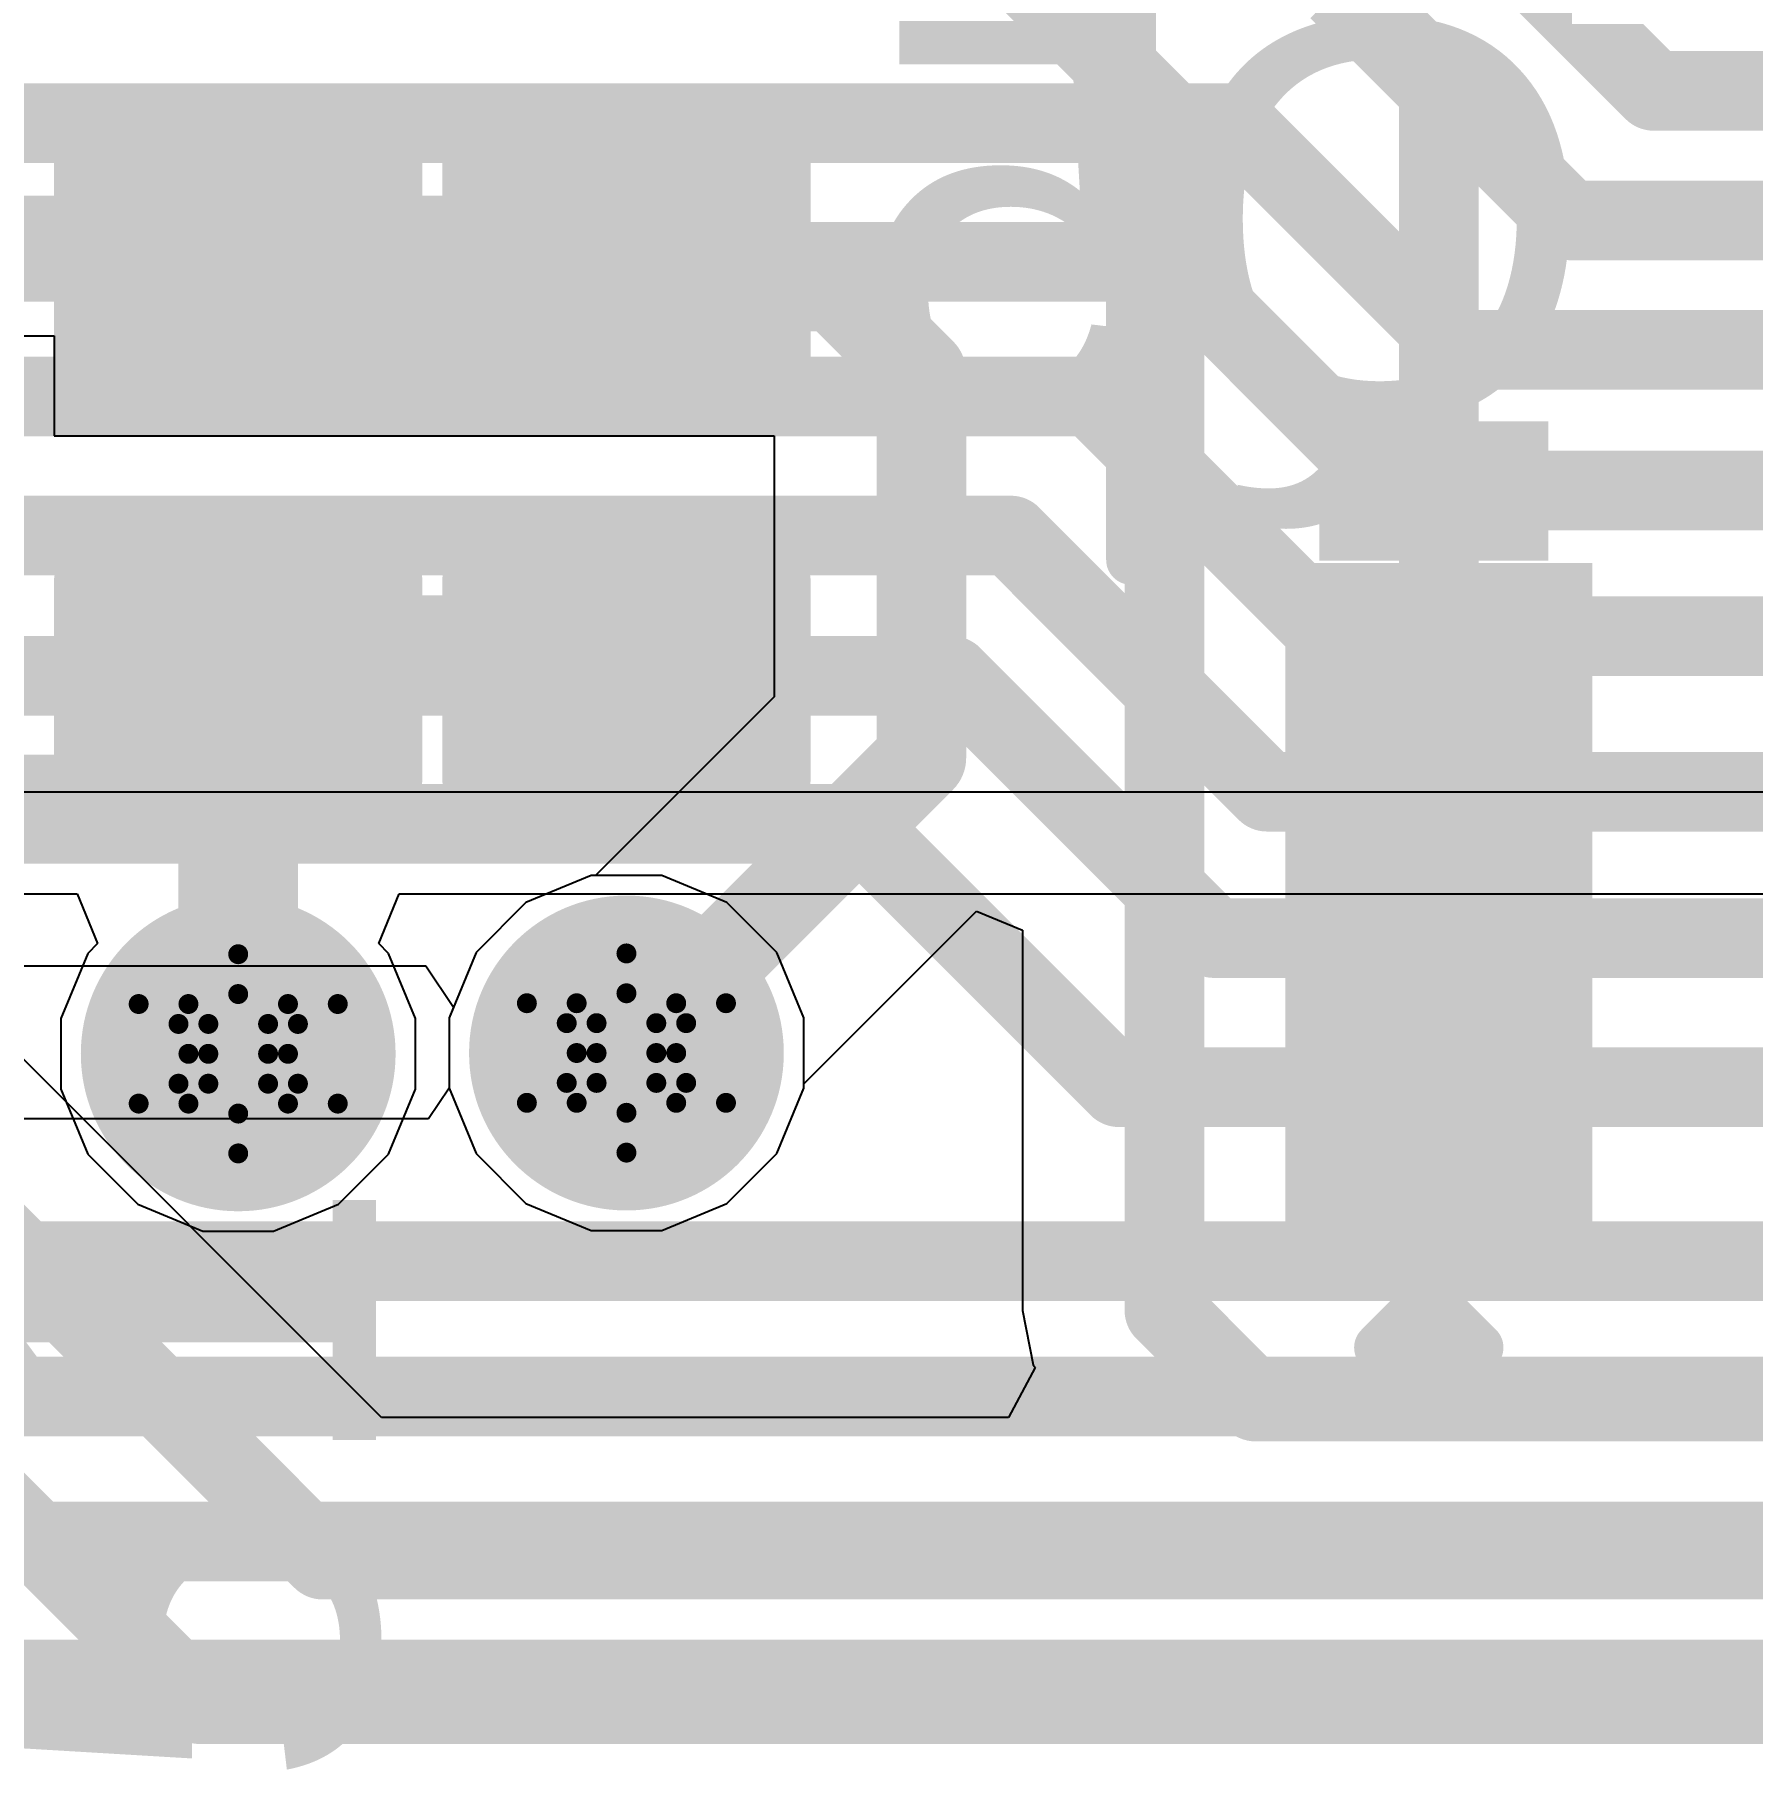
# Model space of a CAD drawing. Header units: inches. Extents: x -2.7 to 10.9, y -2.9 to 7.4.
# Drawn here: x -0.0643 to 0.1083, y 0.5228 to 0.6962 of the extents above; entities that cross this region are included whole.
import ezdxf

# ---------------------------------------------------------------- set-up
doc = ezdxf.new("R2010")
doc.units = ezdxf.units.IN
doc.header["$MEASUREMENT"] = 0
for name, color, linetype in [('Board Outline', 216, 'Continuous'), ('Bottom Layer', 5, 'Continuous'), ('Bottom Overlay', 54, 'Continuous'), ('Bottom Solder', 6, 'Continuous'), ('Drill Drawing', 1, 'Continuous'), ('Layer 2', 16, 'Continuous'), ('Layer 3', 76, 'Continuous'), ('Top Layer', 1, 'Continuous'), ('Top Overlay', 2, 'Continuous'), ('Top Paste', 8, 'Continuous'), ('Top Solder', 216, 'Continuous'), ('Via Holes', 16, 'Continuous')]:
    doc.layers.add(name, color=color, linetype=linetype)
doc.styles.add('Arial', font='', dxfattribs={"height": 0.2})
doc.styles.get('Arial').set_extended_font_data('Arial')

# ---------------------------------------------------------------- blocks, each defined once
blk = doc.blocks.new('SOIC_8__208______43')
at = {"layer": 'Top Layer'}
blk.add_hatch(color=1, dxfattribs=at).paths.add_polyline_path([(-0.17362, 0.08642), (-0.11024, 0.08642), (-0.11024, 0.06358), (-0.17362, 0.06358)])
at = {"layer": 'Top Overlay'}
blk.add_hatch(color=2, dxfattribs=at).paths.add_polyline_path([(-0.106, 0.064), (-0.092, 0.064), (-0.092, 0.087), (-0.106, 0.087)])
at = {"layer": 'Top Paste'}
blk.add_hatch(color=8, dxfattribs=at).paths.add_polyline_path([(-0.17362, 0.08642), (-0.11024, 0.08642), (-0.11024, 0.06358), (-0.17362, 0.06358)])
at = {"layer": 'Top Solder'}
blk.add_hatch(color=216, dxfattribs=at).paths.add_polyline_path([(-0.17762, 0.09042), (-0.10624, 0.09042), (-0.10624, 0.05958), (-0.17762, 0.05958)])
at = {"layer": 'Top Overlay'}
for points in [[(-0.10591, 0.10591, 0.005, 0.005, 0), (0.10591, 0.10591, 0.005, 0.005, 0)], [(-0.185, 0.081, 0.005, 0.005, 0), (-0.185, 0.071, 0.005, 0.005, 0)], [(-0.185, 0.081, 0.005, 0.005, 0), (-0.18, 0.076, 0.005, 0.005, 0)], [(-0.18, 0.076, 0.005, 0.005, 0), (-0.185, 0.071, 0.005, 0.005, 0)]]:
    blk.add_lwpolyline(points, format="xyseb", dxfattribs=at)
for points in [[(-0.10716, 0.10591, 0.0025, 0.0025, 1), (-0.10466, 0.10591, 0.0025, 0.0025, 1)], [(-0.18625, 0.081, 0.0025, 0.0025, 1), (-0.18375, 0.081, 0.0025, 0.0025, 1)], [(-0.18625, 0.081, 0.0025, 0.0025, 1), (-0.18375, 0.081, 0.0025, 0.0025, 1)], [(-0.18125, 0.076, 0.0025, 0.0025, 1), (-0.17875, 0.076, 0.0025, 0.0025, 1)], [(-0.18125, 0.076, 0.0025, 0.0025, 1), (-0.17875, 0.076, 0.0025, 0.0025, 1)], [(-0.18625, 0.071, 0.0025, 0.0025, 1), (-0.18375, 0.071, 0.0025, 0.0025, 1)], [(-0.18625, 0.071, 0.0025, 0.0025, 1), (-0.18375, 0.071, 0.0025, 0.0025, 1)]]:
    blk.add_lwpolyline(points, format="xyseb", close=True, dxfattribs=at)
blk = doc.blocks.new('C___0402_105')
at = {"layer": 'Top Layer'}
for points in [[(-0.0275, -0.0125), (-0.0275, 0.0125), (-0.0095, 0.0125), (-0.0095, -0.0125)], [(0.0095, -0.0125), (0.0095, 0.0125), (0.0275, 0.0125), (0.0275, -0.0125)]]:
    blk.add_hatch(color=1, dxfattribs=at).paths.add_polyline_path(points)
at = {"layer": 'Top Paste'}
for points in [[(-0.0275, -0.0125), (-0.0275, 0.0125), (-0.0095, 0.0125), (-0.0095, -0.0125)], [(0.0095, -0.0125), (0.0095, 0.0125), (0.0275, 0.0125), (0.0275, -0.0125)]]:
    blk.add_hatch(color=8, dxfattribs=at).paths.add_polyline_path(points)
at = {"layer": 'Top Solder'}
for points in [[(-0.02986, -0.01486), (-0.02986, 0.01486), (-0.00714, 0.01486), (-0.00714, -0.01486)], [(0.00714, -0.01486), (0.00714, 0.01486), (0.02986, 0.01486), (0.02986, -0.01486)]]:
    blk.add_hatch(color=216, dxfattribs=at).paths.add_polyline_path(points)
at = {"layer": 'Top Overlay'}
for points in [[(-0.031, 0.016, 0.005, 0.005, 0), (-0.011, 0.016, 0.005, 0.005, 0)], [(-0.031, 0.016, 0.005, 0.005, 0), (-0.031, -0.016, 0.005, 0.005, 0)], [(0.011, 0.016, 0.005, 0.005, 0), (0.031, 0.016, 0.005, 0.005, 0)], [(0.031, 0.016, 0.005, 0.005, 0), (0.031, -0.016, 0.005, 0.005, 0)], [(-0.031, -0.016, 0.005, 0.005, 0), (-0.011, -0.016, 0.005, 0.005, 0)], [(0.011, -0.016, 0.005, 0.005, 0), (0.031, -0.016, 0.005, 0.005, 0)]]:
    blk.add_lwpolyline(points, format="xyseb", dxfattribs=at)
for points in [[(-0.03225, 0.016, 0.0025, 0.0025, 1), (-0.02975, 0.016, 0.0025, 0.0025, 1)], [(-0.03225, 0.016, 0.0025, 0.0025, 1), (-0.02975, 0.016, 0.0025, 0.0025, 1)], [(-0.01225, 0.016, 0.0025, 0.0025, 1), (-0.00975, 0.016, 0.0025, 0.0025, 1)], [(0.00975, 0.016, 0.0025, 0.0025, 1), (0.01225, 0.016, 0.0025, 0.0025, 1)], [(0.02975, 0.016, 0.0025, 0.0025, 1), (0.03225, 0.016, 0.0025, 0.0025, 1)], [(0.02975, 0.016, 0.0025, 0.0025, 1), (0.03225, 0.016, 0.0025, 0.0025, 1)], [(-0.03225, -0.016, 0.0025, 0.0025, 1), (-0.02975, -0.016, 0.0025, 0.0025, 1)], [(-0.03225, -0.016, 0.0025, 0.0025, 1), (-0.02975, -0.016, 0.0025, 0.0025, 1)], [(-0.01225, -0.016, 0.0025, 0.0025, 1), (-0.00975, -0.016, 0.0025, 0.0025, 1)], [(0.00975, -0.016, 0.0025, 0.0025, 1), (0.01225, -0.016, 0.0025, 0.0025, 1)], [(0.02975, -0.016, 0.0025, 0.0025, 1), (0.03225, -0.016, 0.0025, 0.0025, 1)], [(0.02975, -0.016, 0.0025, 0.0025, 1), (0.03225, -0.016, 0.0025, 0.0025, 1)]]:
    blk.add_lwpolyline(points, format="xyseb", close=True, dxfattribs=at)
blk = doc.blocks.new('C___0402_107')
at = {"layer": 'Top Layer'}
for points in [[(-0.0275, -0.0125), (-0.0275, 0.0125), (-0.0095, 0.0125), (-0.0095, -0.0125)], [(0.0095, -0.0125), (0.0095, 0.0125), (0.0275, 0.0125), (0.0275, -0.0125)]]:
    blk.add_hatch(color=1, dxfattribs=at).paths.add_polyline_path(points)
at = {"layer": 'Top Paste'}
for points in [[(-0.0275, -0.0125), (-0.0275, 0.0125), (-0.0095, 0.0125), (-0.0095, -0.0125)], [(0.0095, -0.0125), (0.0095, 0.0125), (0.0275, 0.0125), (0.0275, -0.0125)]]:
    blk.add_hatch(color=8, dxfattribs=at).paths.add_polyline_path(points)
at = {"layer": 'Top Solder'}
for points in [[(-0.02986, -0.01486), (-0.02986, 0.01486), (-0.00714, 0.01486), (-0.00714, -0.01486)], [(0.00714, -0.01486), (0.00714, 0.01486), (0.02986, 0.01486), (0.02986, -0.01486)]]:
    blk.add_hatch(color=216, dxfattribs=at).paths.add_polyline_path(points)
at = {"layer": 'Top Overlay'}
for points in [[(-0.031, 0.016, 0.005, 0.005, 0), (-0.011, 0.016, 0.005, 0.005, 0)], [(-0.031, 0.016, 0.005, 0.005, 0), (-0.031, -0.016, 0.005, 0.005, 0)], [(0.011, 0.016, 0.005, 0.005, 0), (0.031, 0.016, 0.005, 0.005, 0)], [(0.031, 0.016, 0.005, 0.005, 0), (0.031, -0.016, 0.005, 0.005, 0)], [(-0.031, -0.016, 0.005, 0.005, 0), (-0.011, -0.016, 0.005, 0.005, 0)], [(0.011, -0.016, 0.005, 0.005, 0), (0.031, -0.016, 0.005, 0.005, 0)]]:
    blk.add_lwpolyline(points, format="xyseb", dxfattribs=at)
for points in [[(-0.03225, 0.016, 0.0025, 0.0025, 1), (-0.02975, 0.016, 0.0025, 0.0025, 1)], [(-0.03225, 0.016, 0.0025, 0.0025, 1), (-0.02975, 0.016, 0.0025, 0.0025, 1)], [(-0.01225, 0.016, 0.0025, 0.0025, 1), (-0.00975, 0.016, 0.0025, 0.0025, 1)], [(0.00975, 0.016, 0.0025, 0.0025, 1), (0.01225, 0.016, 0.0025, 0.0025, 1)], [(0.02975, 0.016, 0.0025, 0.0025, 1), (0.03225, 0.016, 0.0025, 0.0025, 1)], [(0.02975, 0.016, 0.0025, 0.0025, 1), (0.03225, 0.016, 0.0025, 0.0025, 1)], [(-0.03225, -0.016, 0.0025, 0.0025, 1), (-0.02975, -0.016, 0.0025, 0.0025, 1)], [(-0.03225, -0.016, 0.0025, 0.0025, 1), (-0.02975, -0.016, 0.0025, 0.0025, 1)], [(-0.01225, -0.016, 0.0025, 0.0025, 1), (-0.00975, -0.016, 0.0025, 0.0025, 1)], [(0.00975, -0.016, 0.0025, 0.0025, 1), (0.01225, -0.016, 0.0025, 0.0025, 1)], [(0.02975, -0.016, 0.0025, 0.0025, 1), (0.03225, -0.016, 0.0025, 0.0025, 1)], [(0.02975, -0.016, 0.0025, 0.0025, 1), (0.03225, -0.016, 0.0025, 0.0025, 1)]]:
    blk.add_lwpolyline(points, format="xyseb", close=True, dxfattribs=at)

msp = doc.modelspace()

# ---------------------------------------------------------------- hatches: boundary and pattern name
at = {"layer": 'Bottom Layer'}
h = msp.add_hatch(color=5, dxfattribs=at)
edge = h.paths.add_edge_path()
edge.add_arc((-0.04384, 0.59381), 0.01181, 0, 360)
h = msp.add_hatch(color=5, dxfattribs=at)
edge = h.paths.add_edge_path()
edge.add_arc((-0.00484, 0.59389), 0.01181, 0, 360)
at = {"layer": 'Bottom Solder'}
h = msp.add_hatch(color=6, dxfattribs=at)
edge = h.paths.add_edge_path()
edge.add_arc((-0.04384, 0.59381), 0.01581, 0, 360)
h = msp.add_hatch(color=6, dxfattribs=at)
edge = h.paths.add_edge_path()
edge.add_arc((-0.00484, 0.59389), 0.01581, 0, 360)
at = {"layer": 'Layer 2'}
h = msp.add_hatch(color=16, dxfattribs=at)
edge = h.paths.add_edge_path()
edge.add_arc((-0.04384, 0.59381), 0.01181, 0, 360)
h = msp.add_hatch(color=16, dxfattribs=at)
edge = h.paths.add_edge_path()
edge.add_arc((-0.00484, 0.59389), 0.01181, 0, 360)
at = {"layer": 'Layer 3'}
h = msp.add_hatch(color=76, dxfattribs=at)
edge = h.paths.add_edge_path()
edge.add_arc((-0.04384, 0.59381), 0.01181, 0, 360)
h = msp.add_hatch(color=76, dxfattribs=at)
edge = h.paths.add_edge_path()
edge.add_arc((-0.00484, 0.59389), 0.01181, 0, 360)
at = {"layer": 'Top Layer'}
for points in [[(-0.09995, 0.67131), (0.00766, 0.67131), (0.00766, 0.67997), (-0.09995, 0.67997)], [(-0.05634, 0.66186), (0.00766, 0.66186), (0.00766, 0.67986), (-0.05634, 0.67986)]]:
    msp.add_hatch(color=1, dxfattribs=at).paths.add_polyline_path(points)
h = msp.add_hatch(color=1, dxfattribs=at)
edge = h.paths.add_edge_path()
edge.add_arc((-0.04384, 0.59381), 0.01181, 0, 360)
h = msp.add_hatch(color=1, dxfattribs=at)
edge = h.paths.add_edge_path()
edge.add_arc((-0.00484, 0.59389), 0.01181, 0, 360)
at = {"layer": 'Top Solder'}
h = msp.add_hatch(color=216, dxfattribs=at)
edge = h.paths.add_edge_path()
edge.add_arc((-0.04384, 0.59381), 0.01581, 0, 360)
h = msp.add_hatch(color=216, dxfattribs=at)
edge = h.paths.add_edge_path()
edge.add_arc((-0.00484, 0.59389), 0.01581, 0, 360)
at = {"layer": 'Via Holes'}
h = msp.add_hatch(color=7, dxfattribs=at)
edge = h.paths.add_edge_path()
edge.add_arc((-0.04384, 0.59381), 0.00591, 0, 360)
h = msp.add_hatch(color=7, dxfattribs=at)
edge = h.paths.add_edge_path()
edge.add_arc((-0.00484, 0.59389), 0.00591, 0, 360)

# ---------------------------------------------------------------- linework, layer by layer
at = {"layer": 'Board Outline'}
msp.add_lwpolyline([(-2.49969, 1.37795, 0.005, 0.005, -0.740599), (2.8433, 0.25075, 0.005, 0.005, 0)], format="xyseb", dxfattribs=at)
at = {"layer": 'Bottom Layer'}
for p, q in [((-0.40612, 0.60264), (-0.025, 0.60264)), ((-0.025, 0.60264), (-0.02222, 0.59848)), ((-0.02222, 0.59848), (-0.02265, 0.59743)), ((-0.02265, 0.59743), (-0.02265, 0.59035)), ((-0.02265, 0.59035), (-0.02471, 0.58727)), ((-0.02471, 0.58727), (-0.17601, 0.58727))]:
    msp.add_line(p, q, dxfattribs=at)
for points in [[(0.07386, 0.715, 0.008, 0.008, 0), (0.09836, 0.6905, 0.008, 0.008, 0)], [(0.06669, 0.70064, 0.008, 0.008, 0), (0.08983, 0.6775, 0.008, 0.008, 0)], [(0.09836, 0.6905, 0.008, 0.008, 0), (0.268, 0.6905, 0.008, 0.008, 0)], [(-0.1761, 0.68727, 0.008, 0.008, 0), (0.0562, 0.68727, 0.008, 0.008, 0)], [(0.0562, 0.68727, 0.008, 0.008, 0), (0.07898, 0.6645, 0.008, 0.008, 0)], [(0.08983, 0.6775, 0.008, 0.008, 0), (0.27639, 0.6775, 0.008, 0.008, 0)], [(-0.2823, 0.67335, 0.008, 0.008, 0), (0.0495, 0.67335, 0.008, 0.008, 0)], [(0.0495, 0.67335, 0.008, 0.008, 0), (0.07247, 0.65038, 0.008, 0.008, 0)], [(0.07898, 0.6645, 0.008, 0.008, 0), (0.28434, 0.6645, 0.008, 0.008, 0)], [(-0.29426, 0.6598, 0.008, 0.008, 0), (0.04191, 0.6598, 0.008, 0.008, 0)], [(0.04191, 0.6598, 0.008, 0.008, 0), (0.06596, 0.63575, 0.008, 0.008, 0)], [(0.07247, 0.65038, 0.008, 0.008, 0), (0.29117, 0.65038, 0.008, 0.008, 0)], [(-0.46315, 0.64585, 0.008, 0.008, 0), (0.03378, 0.64585, 0.008, 0.008, 0)], [(0.03378, 0.64585, 0.008, 0.008, 0), (0.0595, 0.62013, 0.008, 0.008, 0)], [(0.06596, 0.63575, 0.008, 0.008, 0), (0.29845, 0.63575, 0.008, 0.008, 0)], [(-0.42947, 0.63175, 0.008, 0.008, 0), (0.02786, 0.63175, 0.008, 0.008, 0)], [(0.02786, 0.63175, 0.008, 0.008, 0), (0.05418, 0.60543, 0.008, 0.008, 0)], [(0.0595, 0.62013, 0.008, 0.008, 0), (0.30568, 0.62013, 0.008, 0.008, 0)], [(-0.41203, 0.61691, 0.008, 0.008, 0), (0.01818, 0.61691, 0.008, 0.008, 0)], [(0.01818, 0.61691, 0.008, 0.008, 0), (0.04463, 0.59046, 0.008, 0.008, 0)], [(0.05418, 0.60543, 0.008, 0.008, 0), (0.31352, 0.60543, 0.008, 0.008, 0)], [(0.04463, 0.59046, 0.008, 0.008, 0), (0.32171, 0.59046, 0.008, 0.008, 0)], [(-0.17602, 0.573, 0.008, 0.008, 0), (0.33034, 0.573, 0.008, 0.008, 0)], [(-0.16907, 0.5594, 0.008, 0.008, 0), (0.3376, 0.5594, 0.008, 0.008, 0)], [(-0.16302, 0.54485, 0.008, 0.008, 0), (0.3434, 0.54485, 0.008, 0.008, 0)], [(-0.15606, 0.531, 0.008, 0.008, 0), (0.3525, 0.531, 0.008, 0.008, 0)]]:
    msp.add_lwpolyline(points, format="xyseb", dxfattribs=at)
for points in [[(0.09636, 0.6905, 0.004, 0.004, 1), (0.10036, 0.6905, 0.004, 0.004, 1)], [(0.09636, 0.6905, 0.004, 0.004, 1), (0.10036, 0.6905, 0.004, 0.004, 1)], [(0.0542, 0.68727, 0.004, 0.004, 1), (0.0582, 0.68727, 0.004, 0.004, 1)], [(0.0542, 0.68727, 0.004, 0.004, 1), (0.0582, 0.68727, 0.004, 0.004, 1)], [(0.08783, 0.6775, 0.004, 0.004, 1), (0.09183, 0.6775, 0.004, 0.004, 1)], [(0.08783, 0.6775, 0.004, 0.004, 1), (0.09183, 0.6775, 0.004, 0.004, 1)], [(0.0475, 0.67335, 0.004, 0.004, 1), (0.0515, 0.67335, 0.004, 0.004, 1)], [(0.0475, 0.67335, 0.004, 0.004, 1), (0.0515, 0.67335, 0.004, 0.004, 1)], [(0.07698, 0.6645, 0.004, 0.004, 1), (0.08098, 0.6645, 0.004, 0.004, 1)], [(0.07698, 0.6645, 0.004, 0.004, 1), (0.08098, 0.6645, 0.004, 0.004, 1)], [(0.03991, 0.6598, 0.004, 0.004, 1), (0.04391, 0.6598, 0.004, 0.004, 1)], [(0.03991, 0.6598, 0.004, 0.004, 1), (0.04391, 0.6598, 0.004, 0.004, 1)], [(0.07047, 0.65038, 0.004, 0.004, 1), (0.07447, 0.65038, 0.004, 0.004, 1)], [(0.07047, 0.65038, 0.004, 0.004, 1), (0.07447, 0.65038, 0.004, 0.004, 1)], [(0.03178, 0.64585, 0.004, 0.004, 1), (0.03578, 0.64585, 0.004, 0.004, 1)], [(0.03178, 0.64585, 0.004, 0.004, 1), (0.03578, 0.64585, 0.004, 0.004, 1)], [(0.06396, 0.63575, 0.004, 0.004, 1), (0.06796, 0.63575, 0.004, 0.004, 1)], [(0.06396, 0.63575, 0.004, 0.004, 1), (0.06796, 0.63575, 0.004, 0.004, 1)], [(0.02586, 0.63175, 0.004, 0.004, 1), (0.02986, 0.63175, 0.004, 0.004, 1)], [(0.02586, 0.63175, 0.004, 0.004, 1), (0.02986, 0.63175, 0.004, 0.004, 1)], [(0.0575, 0.62013, 0.004, 0.004, 1), (0.0615, 0.62013, 0.004, 0.004, 1)], [(0.0575, 0.62013, 0.004, 0.004, 1), (0.0615, 0.62013, 0.004, 0.004, 1)], [(0.01618, 0.61691, 0.004, 0.004, 1), (0.02018, 0.61691, 0.004, 0.004, 1)], [(0.01618, 0.61691, 0.004, 0.004, 1), (0.02018, 0.61691, 0.004, 0.004, 1)], [(0.05218, 0.60543, 0.004, 0.004, 1), (0.05618, 0.60543, 0.004, 0.004, 1)], [(0.05218, 0.60543, 0.004, 0.004, 1), (0.05618, 0.60543, 0.004, 0.004, 1)], [(0.04263, 0.59046, 0.004, 0.004, 1), (0.04663, 0.59046, 0.004, 0.004, 1)], [(0.04263, 0.59046, 0.004, 0.004, 1), (0.04663, 0.59046, 0.004, 0.004, 1)]]:
    msp.add_lwpolyline(points, format="xyseb", close=True, dxfattribs=at)
at = {"layer": 'Drill Drawing'}
for points in [[(-0.04884, 0.59881, 0.002, 0.002, 0), (-0.04384, 0.60381, 0.002, 0.002, 0)], [(-0.04384, 0.60381, 0.002, 0.002, 0), (-0.03884, 0.59881, 0.002, 0.002, 0)], [(-0.00984, 0.59889, 0.002, 0.002, 0), (-0.00484, 0.60389, 0.002, 0.002, 0)], [(-0.00484, 0.60389, 0.002, 0.002, 0), (0.00016, 0.59889, 0.002, 0.002, 0)], [(-0.04684, 0.59681, 0.002, 0.002, 0), (-0.04384, 0.59981, 0.002, 0.002, 0)], [(-0.04384, 0.59981, 0.002, 0.002, 0), (-0.04084, 0.59681, 0.002, 0.002, 0)], [(-0.00784, 0.59689, 0.002, 0.002, 0), (-0.00484, 0.59989, 0.002, 0.002, 0)], [(-0.00484, 0.59989, 0.002, 0.002, 0), (-0.00184, 0.59689, 0.002, 0.002, 0)], [(-0.05384, 0.59881, 0.002, 0.002, 0), (-0.04884, 0.59381, 0.002, 0.002, 0)], [(-0.05384, 0.59881, 0.002, 0.002, 0), (-0.04884, 0.59881, 0.002, 0.002, 0)], [(-0.03884, 0.59881, 0.002, 0.002, 0), (-0.03384, 0.59881, 0.002, 0.002, 0)], [(-0.03884, 0.59381, 0.002, 0.002, 0), (-0.03384, 0.59881, 0.002, 0.002, 0)], [(-0.01484, 0.59889, 0.002, 0.002, 0), (-0.00984, 0.59389, 0.002, 0.002, 0)], [(-0.01484, 0.59889, 0.002, 0.002, 0), (-0.00984, 0.59889, 0.002, 0.002, 0)], [(0.00016, 0.59889, 0.002, 0.002, 0), (0.00516, 0.59889, 0.002, 0.002, 0)], [(0.00016, 0.59389, 0.002, 0.002, 0), (0.00516, 0.59889, 0.002, 0.002, 0)], [(-0.04984, 0.59681, 0.002, 0.002, 0), (-0.04684, 0.59381, 0.002, 0.002, 0)], [(-0.04984, 0.59681, 0.002, 0.002, 0), (-0.04684, 0.59681, 0.002, 0.002, 0)], [(-0.04084, 0.59681, 0.002, 0.002, 0), (-0.03784, 0.59681, 0.002, 0.002, 0)], [(-0.04084, 0.59381, 0.002, 0.002, 0), (-0.03784, 0.59681, 0.002, 0.002, 0)], [(-0.01084, 0.59689, 0.002, 0.002, 0), (-0.00784, 0.59389, 0.002, 0.002, 0)], [(-0.01084, 0.59689, 0.002, 0.002, 0), (-0.00784, 0.59689, 0.002, 0.002, 0)], [(-0.00184, 0.59689, 0.002, 0.002, 0), (0.00116, 0.59689, 0.002, 0.002, 0)], [(-0.00184, 0.59389, 0.002, 0.002, 0), (0.00116, 0.59689, 0.002, 0.002, 0)], [(-0.05384, 0.58881, 0.002, 0.002, 0), (-0.04884, 0.59381, 0.002, 0.002, 0)], [(-0.04984, 0.59081, 0.002, 0.002, 0), (-0.04684, 0.59381, 0.002, 0.002, 0)], [(-0.04084, 0.59381, 0.002, 0.002, 0), (-0.03784, 0.59081, 0.002, 0.002, 0)], [(-0.03884, 0.59381, 0.002, 0.002, 0), (-0.03384, 0.58881, 0.002, 0.002, 0)], [(-0.01484, 0.58889, 0.002, 0.002, 0), (-0.00984, 0.59389, 0.002, 0.002, 0)], [(-0.01084, 0.59089, 0.002, 0.002, 0), (-0.00784, 0.59389, 0.002, 0.002, 0)], [(-0.00184, 0.59389, 0.002, 0.002, 0), (0.00116, 0.59089, 0.002, 0.002, 0)], [(0.00016, 0.59389, 0.002, 0.002, 0), (0.00516, 0.58889, 0.002, 0.002, 0)], [(-0.04984, 0.59081, 0.002, 0.002, 0), (-0.04684, 0.59081, 0.002, 0.002, 0)], [(-0.04684, 0.59081, 0.002, 0.002, 0), (-0.04384, 0.58781, 0.002, 0.002, 0)], [(-0.04384, 0.58781, 0.002, 0.002, 0), (-0.04084, 0.59081, 0.002, 0.002, 0)], [(-0.04084, 0.59081, 0.002, 0.002, 0), (-0.03784, 0.59081, 0.002, 0.002, 0)], [(-0.01084, 0.59089, 0.002, 0.002, 0), (-0.00784, 0.59089, 0.002, 0.002, 0)], [(-0.00784, 0.59089, 0.002, 0.002, 0), (-0.00484, 0.58789, 0.002, 0.002, 0)], [(-0.00484, 0.58789, 0.002, 0.002, 0), (-0.00184, 0.59089, 0.002, 0.002, 0)], [(-0.00184, 0.59089, 0.002, 0.002, 0), (0.00116, 0.59089, 0.002, 0.002, 0)], [(-0.05384, 0.58881, 0.002, 0.002, 0), (-0.04884, 0.58881, 0.002, 0.002, 0)], [(-0.04884, 0.58881, 0.002, 0.002, 0), (-0.04384, 0.58381, 0.002, 0.002, 0)], [(-0.04384, 0.58381, 0.002, 0.002, 0), (-0.03884, 0.58881, 0.002, 0.002, 0)], [(-0.03884, 0.58881, 0.002, 0.002, 0), (-0.03384, 0.58881, 0.002, 0.002, 0)], [(-0.01484, 0.58889, 0.002, 0.002, 0), (-0.00984, 0.58889, 0.002, 0.002, 0)], [(-0.00984, 0.58889, 0.002, 0.002, 0), (-0.00484, 0.58389, 0.002, 0.002, 0)], [(-0.00484, 0.58389, 0.002, 0.002, 0), (0.00016, 0.58889, 0.002, 0.002, 0)], [(0.00016, 0.58889, 0.002, 0.002, 0), (0.00516, 0.58889, 0.002, 0.002, 0)]]:
    msp.add_lwpolyline(points, format="xyseb", dxfattribs=at)
for points in [[(-0.04434, 0.60381, 0.001, 0.001, 1), (-0.04334, 0.60381, 0.001, 0.001, 1)], [(-0.04434, 0.60381, 0.001, 0.001, 1), (-0.04334, 0.60381, 0.001, 0.001, 1)], [(-0.00534, 0.60389, 0.001, 0.001, 1), (-0.00434, 0.60389, 0.001, 0.001, 1)], [(-0.00534, 0.60389, 0.001, 0.001, 1), (-0.00434, 0.60389, 0.001, 0.001, 1)], [(-0.04434, 0.59981, 0.001, 0.001, 1), (-0.04334, 0.59981, 0.001, 0.001, 1)], [(-0.04434, 0.59981, 0.001, 0.001, 1), (-0.04334, 0.59981, 0.001, 0.001, 1)], [(-0.00534, 0.59989, 0.001, 0.001, 1), (-0.00434, 0.59989, 0.001, 0.001, 1)], [(-0.00534, 0.59989, 0.001, 0.001, 1), (-0.00434, 0.59989, 0.001, 0.001, 1)], [(-0.05434, 0.59881, 0.001, 0.001, 1), (-0.05334, 0.59881, 0.001, 0.001, 1)], [(-0.05434, 0.59881, 0.001, 0.001, 1), (-0.05334, 0.59881, 0.001, 0.001, 1)], [(-0.04934, 0.59881, 0.001, 0.001, 1), (-0.04834, 0.59881, 0.001, 0.001, 1)], [(-0.04934, 0.59881, 0.001, 0.001, 1), (-0.04834, 0.59881, 0.001, 0.001, 1)], [(-0.03934, 0.59881, 0.001, 0.001, 1), (-0.03834, 0.59881, 0.001, 0.001, 1)], [(-0.03934, 0.59881, 0.001, 0.001, 1), (-0.03834, 0.59881, 0.001, 0.001, 1)], [(-0.03434, 0.59881, 0.001, 0.001, 1), (-0.03334, 0.59881, 0.001, 0.001, 1)], [(-0.03434, 0.59881, 0.001, 0.001, 1), (-0.03334, 0.59881, 0.001, 0.001, 1)], [(-0.01534, 0.59889, 0.001, 0.001, 1), (-0.01434, 0.59889, 0.001, 0.001, 1)], [(-0.01534, 0.59889, 0.001, 0.001, 1), (-0.01434, 0.59889, 0.001, 0.001, 1)], [(-0.01034, 0.59889, 0.001, 0.001, 1), (-0.00934, 0.59889, 0.001, 0.001, 1)], [(-0.01034, 0.59889, 0.001, 0.001, 1), (-0.00934, 0.59889, 0.001, 0.001, 1)], [(-0.00034, 0.59889, 0.001, 0.001, 1), (0.00066, 0.59889, 0.001, 0.001, 1)], [(-0.00034, 0.59889, 0.001, 0.001, 1), (0.00066, 0.59889, 0.001, 0.001, 1)], [(0.00466, 0.59889, 0.001, 0.001, 1), (0.00566, 0.59889, 0.001, 0.001, 1)], [(0.00466, 0.59889, 0.001, 0.001, 1), (0.00566, 0.59889, 0.001, 0.001, 1)], [(-0.05034, 0.59681, 0.001, 0.001, 1), (-0.04934, 0.59681, 0.001, 0.001, 1)], [(-0.05034, 0.59681, 0.001, 0.001, 1), (-0.04934, 0.59681, 0.001, 0.001, 1)], [(-0.04734, 0.59681, 0.001, 0.001, 1), (-0.04634, 0.59681, 0.001, 0.001, 1)], [(-0.04734, 0.59681, 0.001, 0.001, 1), (-0.04634, 0.59681, 0.001, 0.001, 1)], [(-0.04134, 0.59681, 0.001, 0.001, 1), (-0.04034, 0.59681, 0.001, 0.001, 1)], [(-0.04134, 0.59681, 0.001, 0.001, 1), (-0.04034, 0.59681, 0.001, 0.001, 1)], [(-0.03834, 0.59681, 0.001, 0.001, 1), (-0.03734, 0.59681, 0.001, 0.001, 1)], [(-0.03834, 0.59681, 0.001, 0.001, 1), (-0.03734, 0.59681, 0.001, 0.001, 1)], [(-0.01134, 0.59689, 0.001, 0.001, 1), (-0.01034, 0.59689, 0.001, 0.001, 1)], [(-0.01134, 0.59689, 0.001, 0.001, 1), (-0.01034, 0.59689, 0.001, 0.001, 1)], [(-0.00834, 0.59689, 0.001, 0.001, 1), (-0.00734, 0.59689, 0.001, 0.001, 1)], [(-0.00834, 0.59689, 0.001, 0.001, 1), (-0.00734, 0.59689, 0.001, 0.001, 1)], [(-0.00234, 0.59689, 0.001, 0.001, 1), (-0.00134, 0.59689, 0.001, 0.001, 1)], [(-0.00234, 0.59689, 0.001, 0.001, 1), (-0.00134, 0.59689, 0.001, 0.001, 1)], [(0.00066, 0.59689, 0.001, 0.001, 1), (0.00166, 0.59689, 0.001, 0.001, 1)], [(0.00066, 0.59689, 0.001, 0.001, 1), (0.00166, 0.59689, 0.001, 0.001, 1)], [(-0.04934, 0.59381, 0.001, 0.001, 1), (-0.04834, 0.59381, 0.001, 0.001, 1)], [(-0.04934, 0.59381, 0.001, 0.001, 1), (-0.04834, 0.59381, 0.001, 0.001, 1)], [(-0.04734, 0.59381, 0.001, 0.001, 1), (-0.04634, 0.59381, 0.001, 0.001, 1)], [(-0.04734, 0.59381, 0.001, 0.001, 1), (-0.04634, 0.59381, 0.001, 0.001, 1)], [(-0.04134, 0.59381, 0.001, 0.001, 1), (-0.04034, 0.59381, 0.001, 0.001, 1)], [(-0.04134, 0.59381, 0.001, 0.001, 1), (-0.04034, 0.59381, 0.001, 0.001, 1)], [(-0.03934, 0.59381, 0.001, 0.001, 1), (-0.03834, 0.59381, 0.001, 0.001, 1)], [(-0.03934, 0.59381, 0.001, 0.001, 1), (-0.03834, 0.59381, 0.001, 0.001, 1)], [(-0.01034, 0.59389, 0.001, 0.001, 1), (-0.00934, 0.59389, 0.001, 0.001, 1)], [(-0.01034, 0.59389, 0.001, 0.001, 1), (-0.00934, 0.59389, 0.001, 0.001, 1)], [(-0.00834, 0.59389, 0.001, 0.001, 1), (-0.00734, 0.59389, 0.001, 0.001, 1)], [(-0.00834, 0.59389, 0.001, 0.001, 1), (-0.00734, 0.59389, 0.001, 0.001, 1)], [(-0.00234, 0.59389, 0.001, 0.001, 1), (-0.00134, 0.59389, 0.001, 0.001, 1)], [(-0.00234, 0.59389, 0.001, 0.001, 1), (-0.00134, 0.59389, 0.001, 0.001, 1)], [(-0.00034, 0.59389, 0.001, 0.001, 1), (0.00066, 0.59389, 0.001, 0.001, 1)], [(-0.00034, 0.59389, 0.001, 0.001, 1), (0.00066, 0.59389, 0.001, 0.001, 1)], [(-0.05034, 0.59081, 0.001, 0.001, 1), (-0.04934, 0.59081, 0.001, 0.001, 1)], [(-0.05034, 0.59081, 0.001, 0.001, 1), (-0.04934, 0.59081, 0.001, 0.001, 1)], [(-0.04734, 0.59081, 0.001, 0.001, 1), (-0.04634, 0.59081, 0.001, 0.001, 1)], [(-0.04734, 0.59081, 0.001, 0.001, 1), (-0.04634, 0.59081, 0.001, 0.001, 1)], [(-0.04134, 0.59081, 0.001, 0.001, 1), (-0.04034, 0.59081, 0.001, 0.001, 1)], [(-0.04134, 0.59081, 0.001, 0.001, 1), (-0.04034, 0.59081, 0.001, 0.001, 1)], [(-0.03834, 0.59081, 0.001, 0.001, 1), (-0.03734, 0.59081, 0.001, 0.001, 1)], [(-0.03834, 0.59081, 0.001, 0.001, 1), (-0.03734, 0.59081, 0.001, 0.001, 1)], [(-0.01134, 0.59089, 0.001, 0.001, 1), (-0.01034, 0.59089, 0.001, 0.001, 1)], [(-0.01134, 0.59089, 0.001, 0.001, 1), (-0.01034, 0.59089, 0.001, 0.001, 1)], [(-0.00834, 0.59089, 0.001, 0.001, 1), (-0.00734, 0.59089, 0.001, 0.001, 1)], [(-0.00834, 0.59089, 0.001, 0.001, 1), (-0.00734, 0.59089, 0.001, 0.001, 1)], [(-0.00234, 0.59089, 0.001, 0.001, 1), (-0.00134, 0.59089, 0.001, 0.001, 1)], [(-0.00234, 0.59089, 0.001, 0.001, 1), (-0.00134, 0.59089, 0.001, 0.001, 1)], [(0.00066, 0.59089, 0.001, 0.001, 1), (0.00166, 0.59089, 0.001, 0.001, 1)], [(0.00066, 0.59089, 0.001, 0.001, 1), (0.00166, 0.59089, 0.001, 0.001, 1)], [(-0.05434, 0.58881, 0.001, 0.001, 1), (-0.05334, 0.58881, 0.001, 0.001, 1)], [(-0.05434, 0.58881, 0.001, 0.001, 1), (-0.05334, 0.58881, 0.001, 0.001, 1)], [(-0.04934, 0.58881, 0.001, 0.001, 1), (-0.04834, 0.58881, 0.001, 0.001, 1)], [(-0.04934, 0.58881, 0.001, 0.001, 1), (-0.04834, 0.58881, 0.001, 0.001, 1)], [(-0.03934, 0.58881, 0.001, 0.001, 1), (-0.03834, 0.58881, 0.001, 0.001, 1)], [(-0.03934, 0.58881, 0.001, 0.001, 1), (-0.03834, 0.58881, 0.001, 0.001, 1)], [(-0.03434, 0.58881, 0.001, 0.001, 1), (-0.03334, 0.58881, 0.001, 0.001, 1)], [(-0.03434, 0.58881, 0.001, 0.001, 1), (-0.03334, 0.58881, 0.001, 0.001, 1)], [(-0.01534, 0.58889, 0.001, 0.001, 1), (-0.01434, 0.58889, 0.001, 0.001, 1)], [(-0.01534, 0.58889, 0.001, 0.001, 1), (-0.01434, 0.58889, 0.001, 0.001, 1)], [(-0.01034, 0.58889, 0.001, 0.001, 1), (-0.00934, 0.58889, 0.001, 0.001, 1)], [(-0.01034, 0.58889, 0.001, 0.001, 1), (-0.00934, 0.58889, 0.001, 0.001, 1)], [(-0.00034, 0.58889, 0.001, 0.001, 1), (0.00066, 0.58889, 0.001, 0.001, 1)], [(-0.00034, 0.58889, 0.001, 0.001, 1), (0.00066, 0.58889, 0.001, 0.001, 1)], [(0.00466, 0.58889, 0.001, 0.001, 1), (0.00566, 0.58889, 0.001, 0.001, 1)], [(0.00466, 0.58889, 0.001, 0.001, 1), (0.00566, 0.58889, 0.001, 0.001, 1)], [(-0.04434, 0.58781, 0.001, 0.001, 1), (-0.04334, 0.58781, 0.001, 0.001, 1)], [(-0.04434, 0.58781, 0.001, 0.001, 1), (-0.04334, 0.58781, 0.001, 0.001, 1)], [(-0.00534, 0.58789, 0.001, 0.001, 1), (-0.00434, 0.58789, 0.001, 0.001, 1)], [(-0.00534, 0.58789, 0.001, 0.001, 1), (-0.00434, 0.58789, 0.001, 0.001, 1)], [(-0.04434, 0.58381, 0.001, 0.001, 1), (-0.04334, 0.58381, 0.001, 0.001, 1)], [(-0.04434, 0.58381, 0.001, 0.001, 1), (-0.04334, 0.58381, 0.001, 0.001, 1)], [(-0.00534, 0.58389, 0.001, 0.001, 1), (-0.00434, 0.58389, 0.001, 0.001, 1)], [(-0.00534, 0.58389, 0.001, 0.001, 1), (-0.00434, 0.58389, 0.001, 0.001, 1)]]:
    msp.add_lwpolyline(points, format="xyseb", close=True, dxfattribs=at)
at = {"layer": 'Layer 2'}
for p, q in [((-0.00839, 0.6117), (-0.01493, 0.60899)), ((-0.0013, 0.6117), (-0.00839, 0.6117)), ((0.00525, 0.60899), (-0.0013, 0.6117)), ((-0.01493, 0.60899), (-0.01994, 0.60398)), ((0.01026, 0.60398), (0.00525, 0.60899)), ((-0.01994, 0.60398), (-0.02265, 0.59743)), ((0.01297, 0.59743), (0.01026, 0.60398)), ((-0.02265, 0.59743), (-0.02265, 0.59035)), ((0.01297, 0.59035), (0.01297, 0.59743)), ((-0.02265, 0.59035), (-0.01994, 0.5838)), ((0.01026, 0.5838), (0.01297, 0.59035)), ((-0.01994, 0.5838), (-0.01493, 0.57879)), ((0.00525, 0.57879), (0.01026, 0.5838)), ((-0.01493, 0.57879), (-0.00839, 0.57608)), ((-0.0013, 0.57608), (0.00525, 0.57879)), ((-0.00839, 0.57608), (-0.0013, 0.57608))]:
    msp.add_line(p, q, dxfattribs=at)
at = {"layer": 'Layer 3'}
for p, q in [((0.2633, 0.62008), (-0.309, 0.62008)), ((-0.2988, 0.60988), (-0.06003, 0.60988)), ((-0.06003, 0.60988), (-0.05796, 0.60488)), ((-0.02973, 0.60488), (-0.02766, 0.60988)), ((-0.02766, 0.60988), (0.2633, 0.60988)), ((-0.05894, 0.6039), (-0.06165, 0.59735)), ((-0.05796, 0.60488), (-0.05894, 0.6039)), ((-0.02874, 0.6039), (-0.02973, 0.60488)), ((-0.02603, 0.59735), (-0.02874, 0.6039)), ((-0.06165, 0.59735), (-0.06165, 0.59027)), ((-0.02603, 0.59027), (-0.02603, 0.59735)), ((-0.06165, 0.59027), (-0.05894, 0.58372)), ((-0.02874, 0.58372), (-0.02603, 0.59027)), ((-0.05894, 0.58372), (-0.05393, 0.57871)), ((-0.03375, 0.57871), (-0.02874, 0.58372)), ((-0.05393, 0.57871), (-0.04739, 0.576)), ((-0.0403, 0.576), (-0.03375, 0.57871)), ((-0.04739, 0.576), (-0.0403, 0.576))]:
    msp.add_line(p, q, dxfattribs=at)
at = {"layer": 'Top Layer'}
for p, q in [((-0.06836, 0.6659), (-0.06234, 0.6659)), ((-0.06234, 0.6659), (-0.06234, 0.65586)), ((-0.06234, 0.65586), (-0.02834, 0.65586)), ((-0.02834, 0.65586), (-0.02534, 0.65586)), ((-0.02534, 0.65586), (-0.02534, 0.65586)), ((-0.02534, 0.65586), (-0.02334, 0.65586)), ((-0.02334, 0.65586), (-0.02334, 0.65586)), ((-0.02334, 0.65586), (-0.02034, 0.65586)), ((-0.02034, 0.65586), (0.01, 0.65586)), ((0.01, 0.65586), (0.01, 0.62965)), ((0.01, 0.62965), (-0.00794, 0.6117)), ((-0.00839, 0.6117), (-0.01493, 0.60899)), ((-0.00794, 0.6117), (-0.00839, 0.6117)), ((-0.01493, 0.60899), (-0.01994, 0.60398)), ((0.01297, 0.59079), (0.03031, 0.60813)), ((0.03031, 0.60813), (0.03493, 0.60622)), ((0.03493, 0.60622), (0.03493, 0.56805)), ((-0.01994, 0.60398), (-0.02265, 0.59743)), ((-0.02945, 0.5573), (-0.07421, 0.60206)), ((-0.02265, 0.59743), (-0.02265, 0.59035)), ((-0.02265, 0.59035), (-0.01994, 0.5838)), ((0.01026, 0.5838), (0.01297, 0.59035)), ((0.01297, 0.59035), (0.01297, 0.59079)), ((-0.01994, 0.5838), (-0.01493, 0.57879)), ((0.00525, 0.57879), (0.01026, 0.5838)), ((-0.01493, 0.57879), (-0.00839, 0.57608)), ((-0.0013, 0.57608), (0.00525, 0.57879)), ((-0.00839, 0.57608), (-0.0013, 0.57608)), ((0.03493, 0.56805), (0.03493, 0.56805)), ((0.03493, 0.56805), (0.03601, 0.56259)), ((0.03621, 0.5623), (0.03354, 0.5573)), ((0.03601, 0.56259), (0.03621, 0.5623)), ((0.03354, 0.5573), (-0.02945, 0.5573))]:
    msp.add_line(p, q, dxfattribs=at)
for points in [[(0.0454, 0.72288, 0.008, 0.008, 0), (0.07676, 0.69152, 0.008, 0.008, 0)], [(0.03011, 0.70713, 0.008, 0.008, 0), (0.0492, 0.68804, 0.008, 0.008, 0)], [(0.07676, 0.60739, 0.008, 0.008, 0), (0.07676, 0.69152, 0.008, 0.008, 0)], [(0.0492, 0.56805, 0.008, 0.008, 0), (0.0492, 0.68804, 0.008, 0.008, 0)], [(-0.00484, 0.67086, 0.009, 0.009, 0), (0.01611, 0.67086, 0.009, 0.009, 0)], [(0.01611, 0.67086, 0.009, 0.009, 0), (0.02479, 0.66218, 0.009, 0.009, 0)], [(0.02479, 0.62352, 0.009, 0.009, 0), (0.02479, 0.66218, 0.009, 0.009, 0)], [(-0.04384, 0.59381, 0.012, 0.012, 0), (-0.04384, 0.63386, 0.012, 0.012, 0)], [(-0.04384, 0.63386, 0.012, 0.012, 0), (-0.00484, 0.63386, 0.012, 0.012, 0)], [(-0.00484, 0.59389, 0.009, 0.009, 0), (0.02479, 0.62352, 0.009, 0.009, 0)], [(-0.13539, 0.61615, 0.008, 0.008, 0), (-0.04774, 0.52851, 0.008, 0.008, 0)], [(-0.08848, 0.59614, 0.008, 0.008, 0), (-0.03536, 0.54302, 0.008, 0.008, 0)], [(0.0492, 0.56805, 0.008, 0.008, 0), (0.05836, 0.55889, 0.008, 0.008, 0)], [(0.05836, 0.55889, 0.008, 0.008, 0), (0.16851, 0.55889, 0.008, 0.008, 0)], [(-0.03536, 0.54302, 0.008, 0.008, 0), (0.22399, 0.54302, 0.008, 0.008, 0)], [(-0.04774, 0.52851, 0.008, 0.008, 0), (0.23063, 0.52851, 0.008, 0.008, 0)]]:
    msp.add_lwpolyline(points, format="xyseb", dxfattribs=at)
for points in [[(0.07476, 0.69152, 0.004, 0.004, 1), (0.07876, 0.69152, 0.004, 0.004, 1)], [(0.07476, 0.69152, 0.004, 0.004, 1), (0.07876, 0.69152, 0.004, 0.004, 1)], [(0.0472, 0.68804, 0.004, 0.004, 1), (0.0512, 0.68804, 0.004, 0.004, 1)], [(0.0472, 0.68804, 0.004, 0.004, 1), (0.0512, 0.68804, 0.004, 0.004, 1)], [(-0.00709, 0.67086, 0.0045, 0.0045, 1), (-0.00259, 0.67086, 0.0045, 0.0045, 1)], [(0.01386, 0.67086, 0.0045, 0.0045, 1), (0.01836, 0.67086, 0.0045, 0.0045, 1)], [(0.01386, 0.67086, 0.0045, 0.0045, 1), (0.01836, 0.67086, 0.0045, 0.0045, 1)], [(0.02254, 0.66218, 0.0045, 0.0045, 1), (0.02704, 0.66218, 0.0045, 0.0045, 1)], [(0.02254, 0.66218, 0.0045, 0.0045, 1), (0.02704, 0.66218, 0.0045, 0.0045, 1)], [(-0.04684, 0.63386, 0.006, 0.006, 1), (-0.04084, 0.63386, 0.006, 0.006, 1)], [(-0.04684, 0.63386, 0.006, 0.006, 1), (-0.04084, 0.63386, 0.006, 0.006, 1)], [(-0.00784, 0.63386, 0.006, 0.006, 1), (-0.00184, 0.63386, 0.006, 0.006, 1)], [(0.02254, 0.62352, 0.0045, 0.0045, 1), (0.02704, 0.62352, 0.0045, 0.0045, 1)], [(0.02254, 0.62352, 0.0045, 0.0045, 1), (0.02704, 0.62352, 0.0045, 0.0045, 1)], [(0.07476, 0.60739, 0.004, 0.004, 1), (0.07876, 0.60739, 0.004, 0.004, 1)], [(-0.04684, 0.59381, 0.006, 0.006, 1), (-0.04084, 0.59381, 0.006, 0.006, 1)], [(-0.00709, 0.59389, 0.0045, 0.0045, 1), (-0.00259, 0.59389, 0.0045, 0.0045, 1)], [(0.0472, 0.56805, 0.004, 0.004, 1), (0.0512, 0.56805, 0.004, 0.004, 1)], [(0.0472, 0.56805, 0.004, 0.004, 1), (0.0512, 0.56805, 0.004, 0.004, 1)], [(0.05636, 0.55889, 0.004, 0.004, 1), (0.06036, 0.55889, 0.004, 0.004, 1)], [(0.05636, 0.55889, 0.004, 0.004, 1), (0.06036, 0.55889, 0.004, 0.004, 1)], [(-0.03736, 0.54302, 0.004, 0.004, 1), (-0.03336, 0.54302, 0.004, 0.004, 1)], [(-0.03736, 0.54302, 0.004, 0.004, 1), (-0.03336, 0.54302, 0.004, 0.004, 1)], [(-0.04974, 0.52851, 0.004, 0.004, 1), (-0.04574, 0.52851, 0.004, 0.004, 1)], [(-0.04974, 0.52851, 0.004, 0.004, 1), (-0.04574, 0.52851, 0.004, 0.004, 1)]]:
    msp.add_lwpolyline(points, format="xyseb", close=True, dxfattribs=at)
at = {"layer": 'Top Overlay'}
msp.add_lwpolyline([(-0.08163, 0.62136, 0.005, 0.005, 0), (-0.05984, 0.62136, 0.005, 0.005, 0)], format="xyseb", dxfattribs=at)
msp.add_lwpolyline([(-0.06109, 0.62136, 0.0025, 0.0025, 1), (-0.05859, 0.62136, 0.0025, 0.0025, 1)], format="xyseb", close=True, dxfattribs=at)

# ---------------------------------------------------------------- block references
at = {"rotation": 90}
for name, p in [('SOIC_8__208______43', (0.15176, 0.74932)), ('C___0402_107', (-0.04384, 0.65236)), ('C___0402_105', (-0.00484, 0.65236))]:
    msp.add_blockref(name, p, dxfattribs=at)

# ---------------------------------------------------------------- texts
at = {"layer": 'Bottom Overlay', "style": 'Arial', "text_generation_flag": 2}
msp.add_text('Q5', height=0.04, dxfattribs=at).set_placement((0.09254, 0.65751))
at = {"layer": 'Top Overlay', "style": 'Arial'}
msp.add_text('C51', height=0.04, rotation=90, dxfattribs=at).set_placement((-0.03001, 0.47935))

doc.saveas('drawing.dxf')
